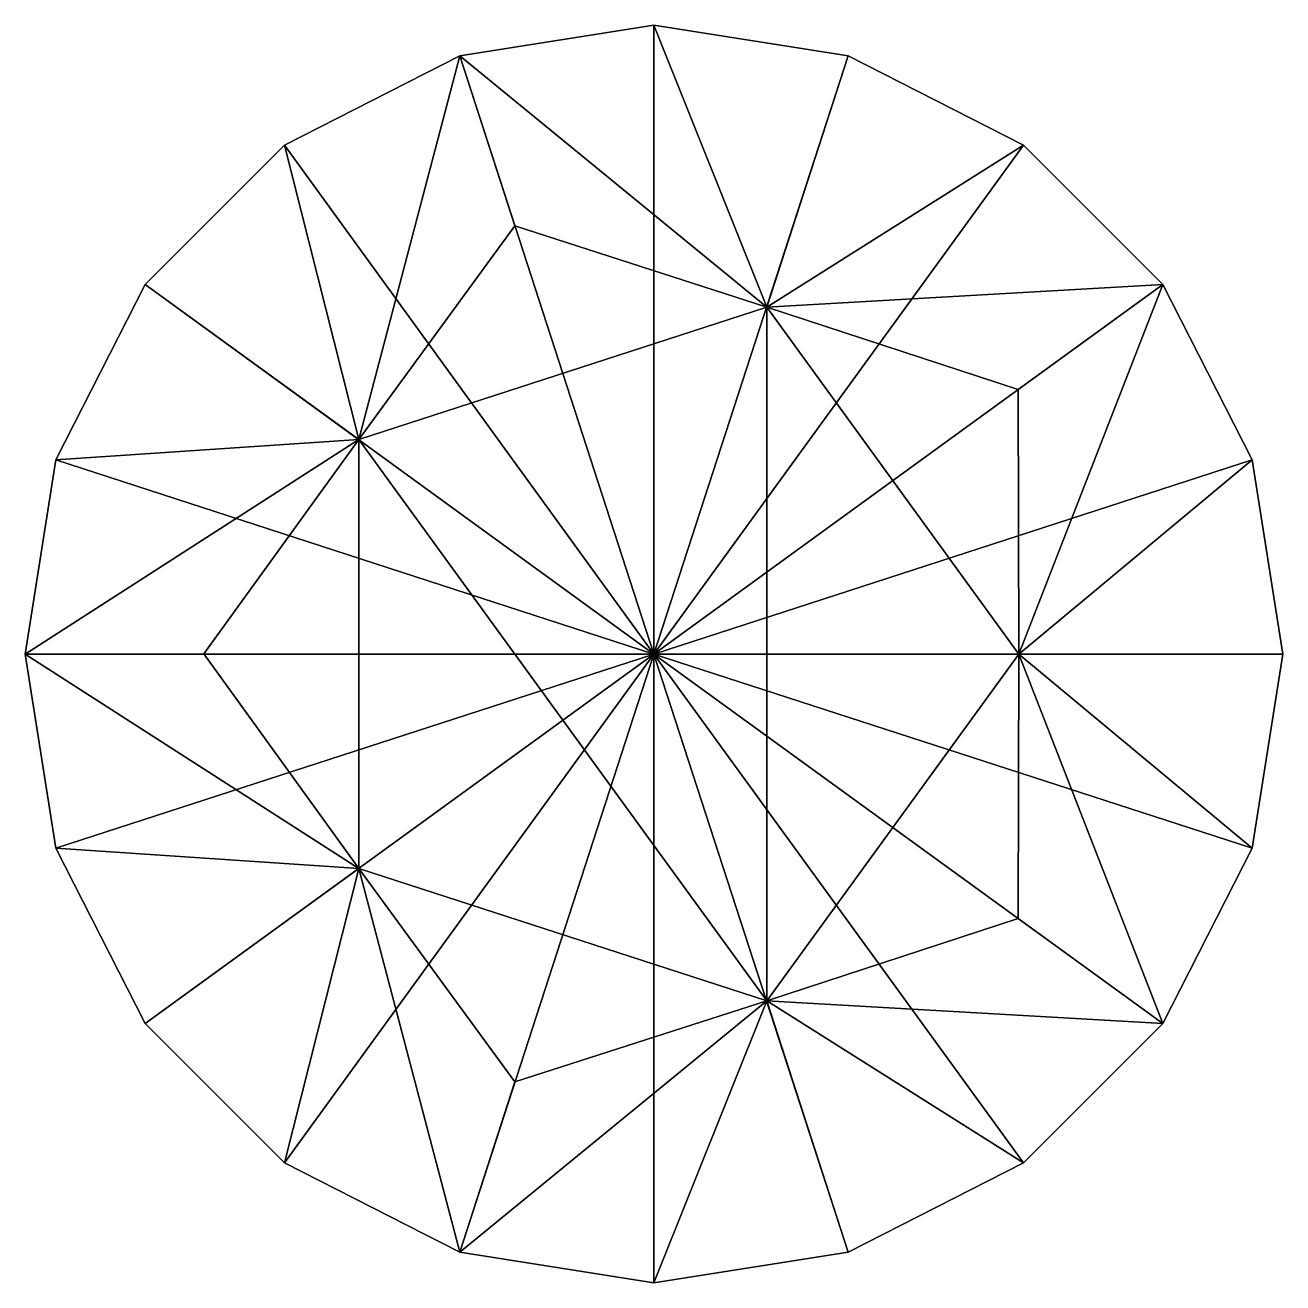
# Model space of a CAD drawing. Extents: x 0.21 to 1.29, y -0.54 to 0.54.
import ezdxf

# ---------------------------------------------------------------- set-up
doc = ezdxf.new("R2010")
doc.units = 0
doc.layers.add('Cube', color=15, linetype='CONTINUOUS')

msp = doc.modelspace()

# ---------------------------------------------------------------- linework, layer by layer
at = {"layer": 'Cube', "color": 0}
for points in [[(0.751064, -0.000005, -0.663648), (0.751065, 0.541142, -0.199028), (0.583841, 0.514656, -0.199028)], [(0.583841, 0.514656, -0.199028), (0.751065, 0.541142, -0.199028), (0.751065, 0.541142, -0.188322), (0.583841, 0.514656, -0.188322)], [(0.751065, 0.541142, -0.188322), (0.848067, 0.29854, 0.000005), (0.583841, 0.514656, -0.188322)], [(0.751064, -0.000005, -0.663648), (0.918288, 0.514657, -0.199028), (0.751065, 0.541142, -0.199028)], [(0.751065, 0.541142, -0.199028), (0.918288, 0.514657, -0.199028), (0.918288, 0.514657, -0.188322), (0.751065, 0.541142, -0.188322)], [(0.751065, 0.541142, -0.188322), (0.918288, 0.514657, -0.188322), (0.848067, 0.29854, 0.000005)], [(0.751064, -0.000005, -0.663648), (0.583841, 0.514656, -0.199028), (0.432988, 0.437792, -0.199029)], [(0.432988, 0.437792, -0.199029), (0.583841, 0.514656, -0.199028), (0.583841, 0.514656, -0.188322), (0.432988, 0.437792, -0.188323)], [(0.432988, 0.437792, -0.188323), (0.583841, 0.514656, -0.188322), (0.497107, 0.18451)], [(0.497107, 0.18451), (0.583841, 0.514656, -0.188322), (0.631386, 0.36834, -0.080149)], [(0.631386, 0.36834, -0.080149), (0.583841, 0.514656, -0.188322), (0.848067, 0.29854, 0.000005)], [(0.751064, -0.000005, -0.663648), (1.069142, 0.437792, -0.199028), (0.918288, 0.514657, -0.199028)], [(1.069142, 0.437792, -0.188323), (0.848067, 0.29854, 0.000005), (0.918288, 0.514657, -0.188322)], [(0.918288, 0.514657, -0.199028), (1.069142, 0.437792, -0.199028), (1.069142, 0.437792, -0.188323), (0.918288, 0.514657, -0.188322)], [(0.751064, -0.000005, -0.663648), (0.432988, 0.437792, -0.199029), (0.313271, 0.318073, -0.19903)], [(0.313271, 0.318073, -0.19903), (0.432988, 0.437792, -0.199029), (0.432988, 0.437792, -0.188323), (0.313271, 0.318073, -0.188323)], [(0.432988, 0.437792, -0.188323), (0.497107, 0.18451), (0.313271, 0.318073, -0.188323)], [(0.751064, -0.000005, -0.663648), (1.18886, 0.318073, -0.199028), (1.069142, 0.437792, -0.199028)], [(1.069142, 0.437792, -0.188323), (1.18886, 0.318073, -0.188322), (0.848067, 0.29854, 0.000005)], [(1.069142, 0.437792, -0.199028), (1.18886, 0.318073, -0.199028), (1.18886, 0.318073, -0.188322), (1.069142, 0.437792, -0.188323)], [(0.497107, 0.18451), (0.631386, 0.36834, -0.080149), (0.848067, 0.29854, 0.000005)], [(0.751064, -0.000005, -0.663648), (0.313271, 0.318073, -0.19903), (0.236408, 0.167218, -0.199031)], [(0.236408, 0.167218, -0.199031), (0.313271, 0.318073, -0.19903), (0.313271, 0.318073, -0.188323), (0.236408, 0.167218, -0.188323)], [(0.236408, 0.167218, -0.188323), (0.313271, 0.318073, -0.188323), (0.497107, 0.18451)], [(0.751064, -0.000005, -0.663648), (1.265723, 0.167219, -0.199029), (1.18886, 0.318073, -0.199028)], [(0.848067, 0.29854, 0.000005), (1.18886, 0.318073, -0.188322), (1.064391, 0.227646, -0.080148)], [(1.064391, 0.227646, -0.080148), (1.18886, 0.318073, -0.188322), (1.064968, -0.000001, 0.000006)], [(1.265723, 0.167219, -0.188322), (1.064968, -0.000001, 0.000006), (1.18886, 0.318073, -0.188322)], [(1.18886, 0.318073, -0.199028), (1.265723, 0.167219, -0.199029), (1.265723, 0.167219, -0.188322), (1.18886, 0.318073, -0.188322)], [(0.848067, 0.29854, 0.000005), (0.848067, -0.298542, 0.000003), (0.497107, 0.18451)], [(0.848067, 0.29854, 0.000005), (1.064391, 0.227646, -0.080148), (1.064968, -0.000001, 0.000006)], [(1.064968, -0.000001, 0.000006), (0.848067, -0.298542, 0.000003), (0.848067, 0.29854, 0.000005)], [(0.236408, 0.167218, -0.188323), (0.497107, 0.18451), (0.209924, -0.000004, -0.188323)], [(0.363811, 0.000002, -0.080126), (0.209924, -0.000004, -0.188323), (0.497107, 0.18451)], [(0.497107, -0.184513, -0.000001), (0.363811, 0.000002, -0.080126), (0.497107, 0.18451)], [(0.848067, -0.298542, 0.000003), (0.497107, -0.184513, -0.000001), (0.497107, 0.18451)], [(0.751064, -0.000005, -0.663648), (0.236408, 0.167218, -0.199031), (0.209924, -0.000004, -0.199032)], [(0.209924, -0.000004, -0.199032), (0.236408, 0.167218, -0.199031), (0.236408, 0.167218, -0.188323), (0.209924, -0.000004, -0.188323)], [(0.751064, -0.000005, -0.663648), (1.292207, -0.000004, -0.19903), (1.265723, 0.167219, -0.199029)], [(1.265723, 0.167219, -0.188322), (1.292207, -0.000004, -0.188322), (1.064968, -0.000001, 0.000006)], [(1.265723, 0.167219, -0.199029), (1.292207, -0.000004, -0.19903), (1.292207, -0.000004, -0.188322), (1.265723, 0.167219, -0.188322)], [(0.497107, -0.184513, -0.000001), (0.209924, -0.000004, -0.188323), (0.363811, 0.000002, -0.080126)], [(0.751064, -0.000005, -0.663648), (0.209924, -0.000004, -0.199032), (0.23641, -0.167225, -0.199033)], [(0.23641, -0.167225, -0.199033), (0.209924, -0.000004, -0.199032), (0.209924, -0.000004, -0.188323), (0.23641, -0.167225, -0.188322)], [(0.23641, -0.167225, -0.188322), (0.209924, -0.000004, -0.188323), (0.497107, -0.184513, -0.000001)], [(0.751064, -0.000005, -0.663648), (0.23641, -0.167225, -0.199033), (0.313274, -0.318077, -0.199033)], [(0.751064, -0.000005, -0.663648), (0.313274, -0.318077, -0.199033), (0.432992, -0.437794, -0.199034)], [(0.751064, -0.000005, -0.663648), (0.432992, -0.437794, -0.199034), (0.583844, -0.514657, -0.199034)], [(0.751064, -0.000005, -0.663648), (0.583844, -0.514657, -0.199034), (0.751065, -0.541141, -0.199035)], [(0.751064, -0.000005, -0.663648), (1.265721, -0.167226, -0.199032), (1.292207, -0.000004, -0.19903)], [(0.751064, -0.000005, -0.663648), (1.069138, -0.437795, -0.199033), (1.188856, -0.318078, -0.199033)], [(0.751064, -0.000005, -0.663648), (0.918286, -0.514656, -0.199035), (1.069138, -0.437795, -0.199033)], [(0.751064, -0.000005, -0.663648), (1.188856, -0.318078, -0.199033), (1.265721, -0.167226, -0.199032)], [(0.751064, -0.000005, -0.663648), (0.751065, -0.541141, -0.199035), (0.918286, -0.514656, -0.199035)], [(1.064968, -0.000001, 0.000006), (1.064366, -0.227624, -0.080128), (0.848067, -0.298542, 0.000003)], [(1.064968, -0.000001, 0.000006), (1.188856, -0.318078, -0.188322), (1.064366, -0.227624, -0.080128)], [(1.292207, -0.000004, -0.188322), (1.265721, -0.167226, -0.188323), (1.064968, -0.000001, 0.000006)], [(1.265721, -0.167226, -0.188323), (1.188856, -0.318078, -0.188322), (1.064968, -0.000001, 0.000006)], [(1.292207, -0.000004, -0.19903), (1.265721, -0.167226, -0.199032), (1.265721, -0.167226, -0.188323), (1.292207, -0.000004, -0.188322)], [(0.313274, -0.318077, -0.199033), (0.23641, -0.167225, -0.199033), (0.23641, -0.167225, -0.188322), (0.313274, -0.318077, -0.188324)], [(0.497107, -0.184513, -0.000001), (0.313274, -0.318077, -0.188324), (0.23641, -0.167225, -0.188322)], [(1.265721, -0.167226, -0.199032), (1.188856, -0.318078, -0.199033), (1.188856, -0.318078, -0.188322), (1.265721, -0.167226, -0.188323)], [(0.432992, -0.437794, -0.188323), (0.313274, -0.318077, -0.188324), (0.497107, -0.184513, -0.000001)], [(0.432992, -0.437794, -0.188323), (0.497107, -0.184513, -0.000001), (0.583844, -0.514657, -0.188323)], [(0.631404, -0.368281, -0.080112), (0.583844, -0.514657, -0.188323), (0.497107, -0.184513, -0.000001)], [(0.848067, -0.298542, 0.000003), (0.631404, -0.368281, -0.080112), (0.497107, -0.184513, -0.000001)], [(1.064366, -0.227624, -0.080128), (1.188856, -0.318078, -0.188322), (0.848067, -0.298542, 0.000003)], [(0.751065, -0.541141, -0.188323), (0.583844, -0.514657, -0.188323), (0.848067, -0.298542, 0.000003)], [(0.848067, -0.298542, 0.000003), (0.583844, -0.514657, -0.188323), (0.631404, -0.368281, -0.080112)], [(0.848067, -0.298542, 0.000003), (0.918286, -0.514656, -0.188322), (0.751065, -0.541141, -0.188323)], [(1.069138, -0.437795, -0.188322), (0.918286, -0.514656, -0.188322), (0.848067, -0.298542, 0.000003)], [(1.069138, -0.437795, -0.188322), (0.848067, -0.298542, 0.000003), (1.188856, -0.318078, -0.188322)], [(0.432992, -0.437794, -0.199034), (0.313274, -0.318077, -0.199033), (0.313274, -0.318077, -0.188324), (0.432992, -0.437794, -0.188323)], [(1.188856, -0.318078, -0.199033), (1.069138, -0.437795, -0.199033), (1.069138, -0.437795, -0.188322), (1.188856, -0.318078, -0.188322)], [(0.583844, -0.514657, -0.199034), (0.432992, -0.437794, -0.199034), (0.432992, -0.437794, -0.188323), (0.583844, -0.514657, -0.188323)], [(1.069138, -0.437795, -0.199033), (0.918286, -0.514656, -0.199035), (0.918286, -0.514656, -0.188322), (1.069138, -0.437795, -0.188322)], [(0.751065, -0.541141, -0.199035), (0.583844, -0.514657, -0.199034), (0.583844, -0.514657, -0.188323), (0.751065, -0.541141, -0.188323)], [(0.918286, -0.514656, -0.199035), (0.751065, -0.541141, -0.199035), (0.751065, -0.541141, -0.188323), (0.918286, -0.514656, -0.188322)]]:
    msp.add_3dface(points, dxfattribs=at)

doc.saveas('drawing.dxf')
